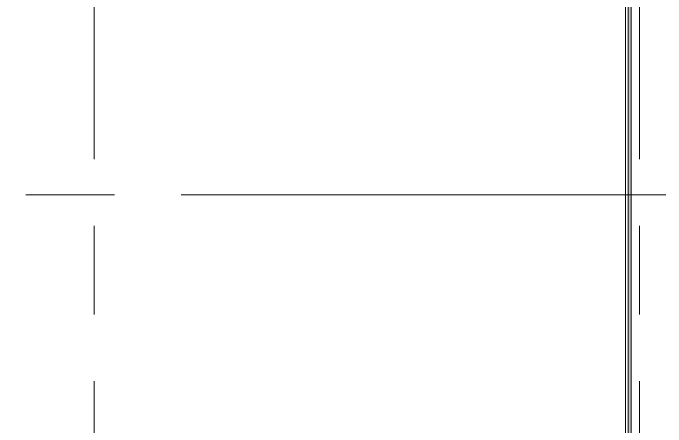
# Model space of a CAD drawing. Header units: millimetres. Extents: x 2623 to 216772, y -8553 to 29000.
# Drawn here: x 62694 to 67364, y 6141 to 9100 of the extents above; entities that cross this region are included whole.
import ezdxf

# ---------------------------------------------------------------- set-up
doc = ezdxf.new("R2010")
doc.units = ezdxf.units.MM
doc.linetypes.add('Осевая', pattern=[3175, 635, -476.25, 1587.5, -476.25])
for name, color, linetype, lineweight in [('A-DETL-GENF', 7, 'Continuous', 9), ('I-WALL', 7, 'Continuous', 9), ('Оси', 7, 'Continuous', 9), ('Оси-2', 7, 'Осевая', 9)]:
    doc.layers.add(name, color=color, linetype=linetype, lineweight=lineweight)
doc.layers.add('A-FLOR-1', color=7, linetype='Continuous', lineweight=9, true_color=0xaaaaaa)

# ---------------------------------------------------------------- blocks, each defined once
blk = doc.blocks.new('DET_L_Линия разрыва - М100-V76-План монтажа стен и перегородок 3 этажа в осях 12-23')
at = {"layer": 'A-DETL-GENF'}
blk.add_line((11739.9, 0), (0, 0), dxfattribs=at)

msp = doc.modelspace()

# ---------------------------------------------------------------- hatches: boundary and pattern name
at = {"layer": 'I-WALL'}
h = msp.add_hatch(dxfattribs=at)
h.set_pattern_fill('FP_20', color=256, style=0, pattern_type=2)
h.set_pattern_definition([(45, (-17385.51, 0), (-57.02463, 57.02463), []), (45, (-17328.49, 0), (-57.02463, 57.02463), [100.806, -20.161, 3.353, -16.808])])
h.paths.add_polyline_path([(67115.2, 4050), (67115.2, 15040.9), (67094.5, 15051.2), (67094.5, 4050)])

# ---------------------------------------------------------------- linework, layer by layer
at = {"layer": 'A-FLOR-1'}
msp.add_line((67074.5, 4070), (67074.5, 10879), dxfattribs=at)
at = {"layer": 'I-WALL'}
msp.add_line((67094.5, 10900), (67094.5, 4050), dxfattribs=at)
at = {"layer": 'Оси'}
msp.add_line((64864.5, 7800), (67364.5, 7800), dxfattribs=at)
at = {"layer": 'Оси-2'}
for p, q in [((63274.5, 593.7), (63274.5, 25030)), ((67174.5, 593.7), (67174.5, 24898.1)), ((21511, 7800), (64864.5, 7800))]:
    msp.add_line(p, q, dxfattribs=at)

# ---------------------------------------------------------------- block references
at = {"layer": 'A-DETL-GENF', "rotation": 90.00000000000031}
msp.add_blockref('DET_L_Линия разрыва - М100-V76-План монтажа стен и перегородок 3 этажа в осях 12-23', (67115.2, 3301.1), dxfattribs=at)

doc.saveas('drawing.dxf')
